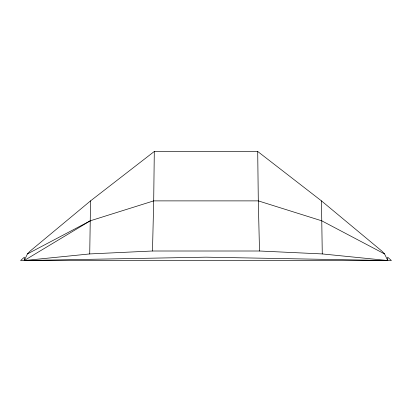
<?xml version="1.0" encoding="UTF-8"?>
<svg xmlns="http://www.w3.org/2000/svg" width="412" height="412" viewBox="0 0 412 412"><rect width="100%" height="100%" fill="white"/><g stroke="black" fill="none" stroke-linecap="round" stroke-linejoin="round"><path stroke-width="0.62" d="M154.299 151.472L153.697 200.881L152.492 251.006L89.728 253.931L24.236 260.528L24.365 257.17L20.6 260.528L391.4 260.528L387.635 257.17L387.764 260.528L206 257.17L24.236 260.528L27.429 253.931L30.231 251.006L90.542 200.881L154.299 151.472L257.701 151.472L321.458 200.881L381.769 251.006L384.571 253.931L387.764 260.528L322.272 253.931L259.508 251.006L152.492 251.006M89.728 253.931L90.542 200.881M24.236 260.528L90.269 220.811L153.697 200.881L258.303 200.881L321.731 220.811L384.571 253.931M27.429 253.931L90.269 220.811M259.508 251.006L258.303 200.881L257.701 151.472M322.272 253.931L321.458 200.881"/></g></svg>
